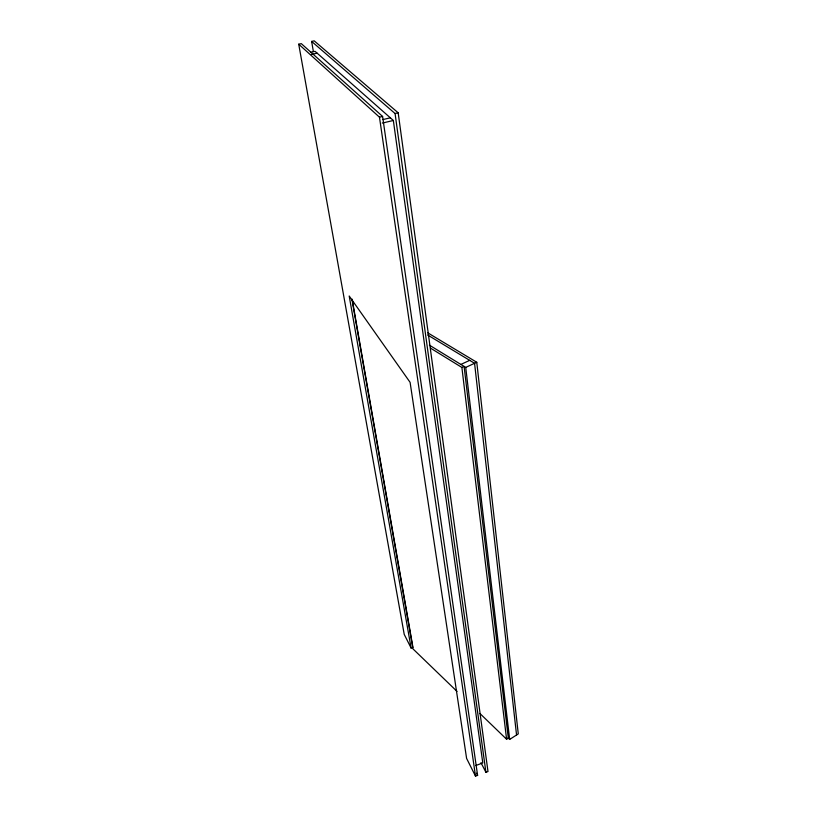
<?xml version="1.0" encoding="UTF-8"?>
<svg xmlns="http://www.w3.org/2000/svg" width="817" height="817" viewBox="0 0 817 817"><rect width="100%" height="100%" fill="white"/><g stroke="black" fill="none" stroke-linecap="round" stroke-linejoin="round"><path stroke-width="1.23" d="M508.051 737.884L509.665 739.426L518.274 733.891L476.771 362.268L427.567 332.723M479.988 713.558L506.591 739.242L508.317 738.139L464.097 366.414L461.881 367.446L430.641 348.216M429.374 345.131L465.721 367.405L476.771 362.268M460.88 364.433L469.693 360.358M411.104 648.065L349.196 295.999L410.093 382.336L466.599 758.421L475.514 776.15L477.598 775.374L382.591 116.443L301.31 43.638L298.726 44.2L404.221 634.38L411.104 648.065L412.953 647.432L352.168 299.155M480.968 762.669L485.921 772.3L487.994 771.524L398.175 112.797L314.198 40.85L311.624 41.412L313.36 51.471M475.657 765.57L482.786 762.945L393.345 120.477L315.076 51.348L310.48 52.349M382.244 123.091L393.345 120.477M298.726 44.2L379.466 117.178L382.591 116.443M311.624 41.412L395.071 113.522L398.175 112.797M382.979 119.548L390.342 117.822M311.379 54.443L317.139 53.176M427.618 334.98L474.565 363.289L516.558 735.004M457.04 691.417L412.993 648.902L352.025 299.829M476.474 773.168L477.598 775.374M379.466 117.178L475.514 776.15M395.071 113.522L485.921 772.3M461.881 367.446L506.591 739.242M465.721 367.405L509.665 739.426"/></g></svg>
